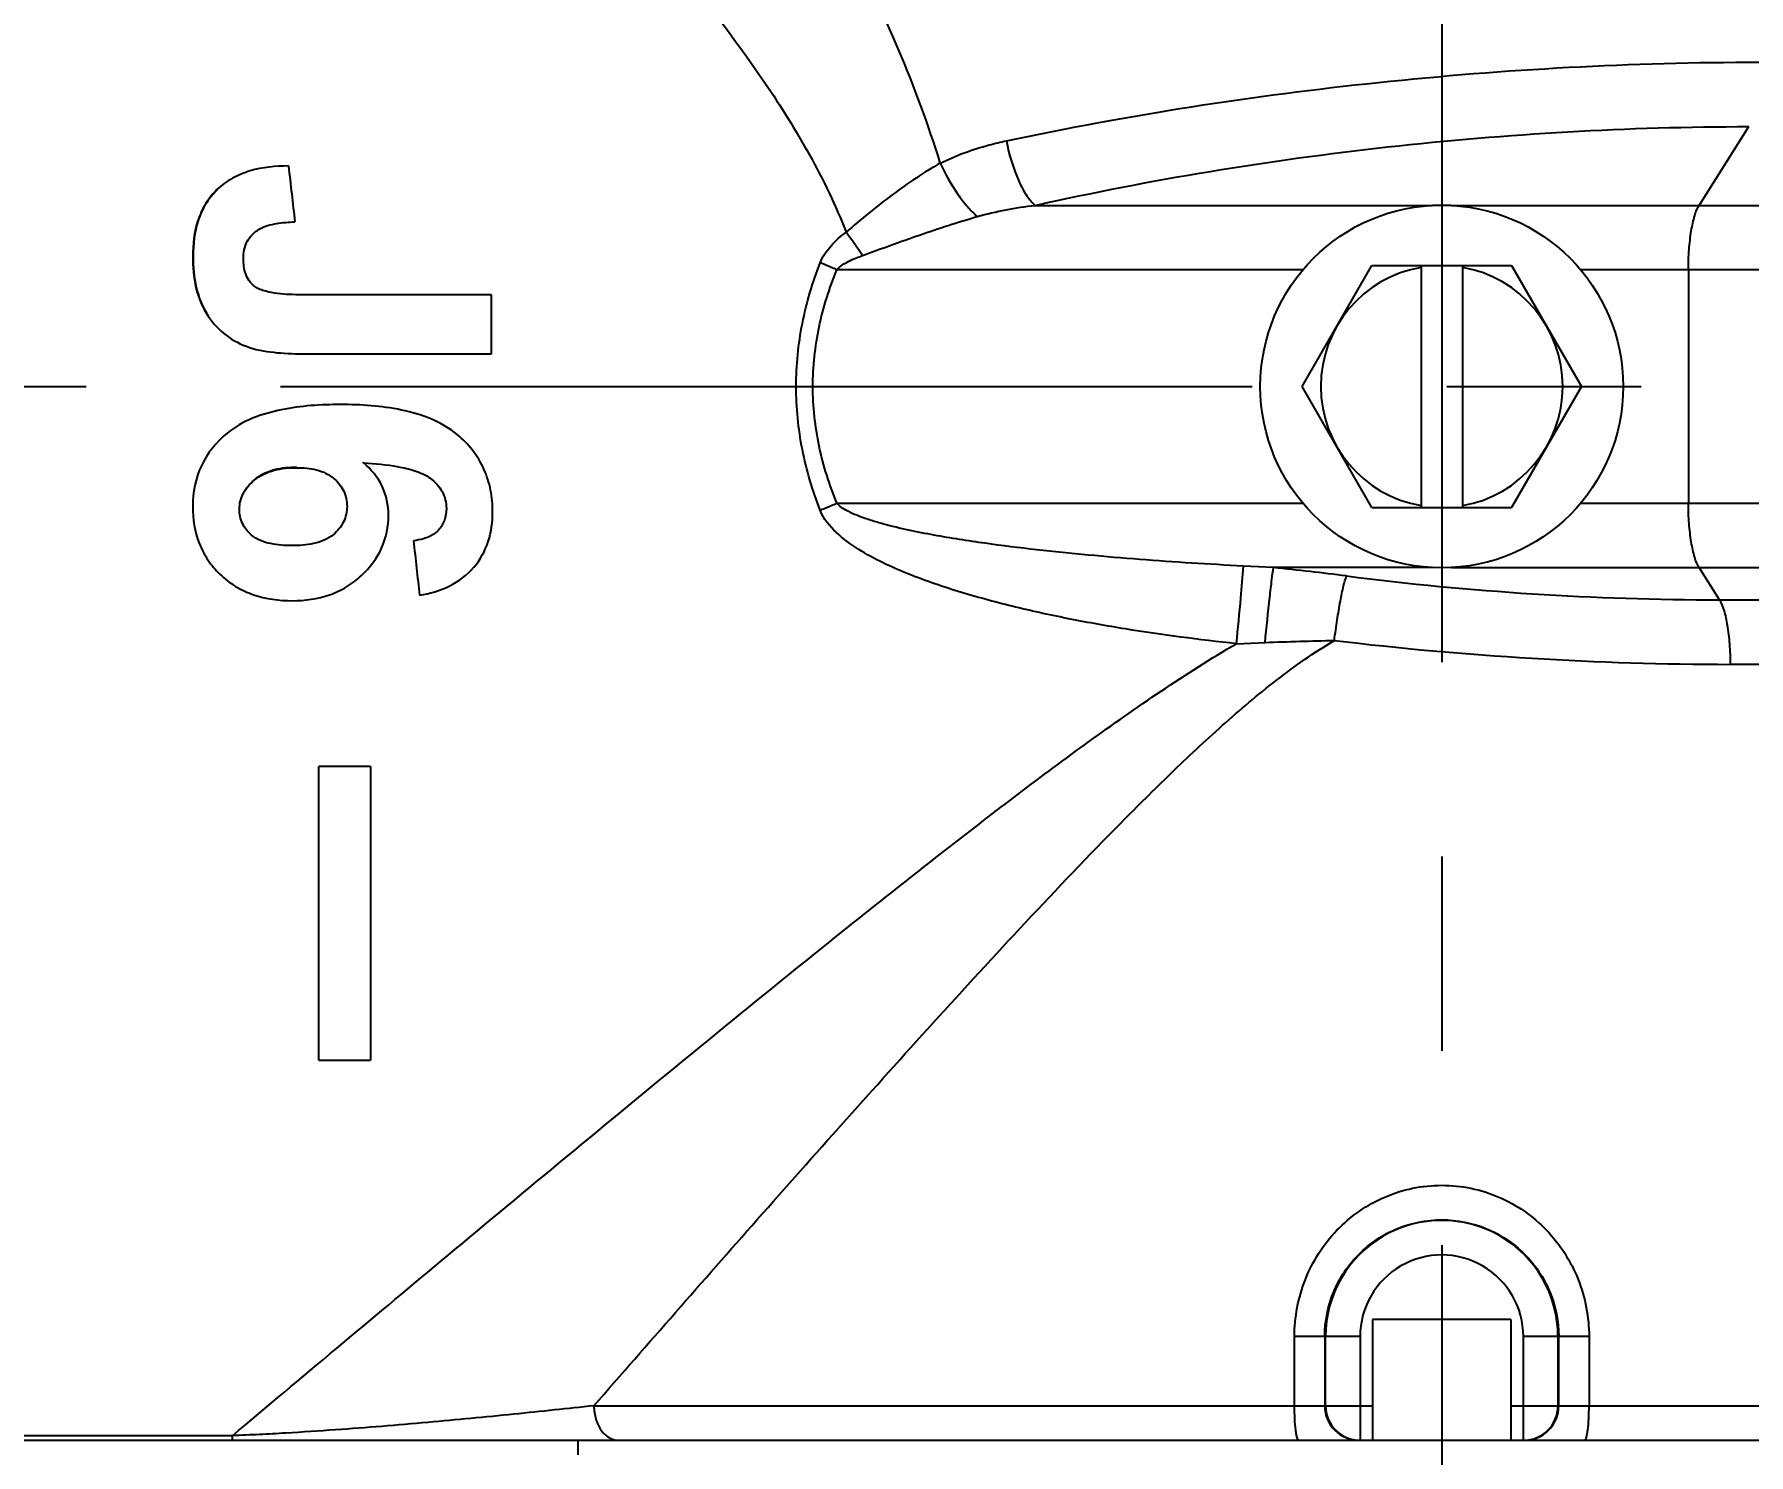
# Model space of a CAD drawing. Header units: millimetres. Extents: x 5828 to 6704, y 123 to 421.
# Drawn here: x 6409.134 to 6412.442, y 211.955 to 214.696 of the extents above; entities that cross this region are included whole.
import ezdxf
from ezdxf import colors
from ezdxf.entities.mleader import LeaderData, LeaderLine
from ezdxf.math import Vec2, Vec3

# ---------------------------------------------------------------- set-up
doc = ezdxf.new("R2010")
doc.units = ezdxf.units.MM
doc.linetypes.add('CENTER', pattern=[0.6, 0.375, -0.075, 0.075, -0.075])
for name, color, linetype in [('中心线', 7, 'Continuous'), ('外形图', 7, 'Continuous'), ('多重引线', 7, 'Continuous'), ('尺寸标注', 7, 'Continuous')]:
    doc.layers.add(name, color=color, linetype=linetype)
doc.styles.add('微软雅黑', font='msyh.ttc', dxfattribs={"height": 1.5})
doc.dimstyles.new('尺寸标注_1_15比例', dxfattribs={"dimtxt": 1.5, "dimasz": 1.25, "dimexe": 0.5, "dimexo": 0.4, "dimgap": 0.5, "dimtad": 1, "dimdec": 1, "dimlfac": 15, "dimdsep": 46, "dimtxsty": '微软雅黑', "dimcen": 0.09, "dimadec": 0, "dimazin": 0, "dimtp": 0.01, "dimtm": 0.01, "dimtfac": 1, "dimtdec": 1, "dimtofl": 0, "dimtmove": 0, "dimatfit": 3, "dimfxl": 1, "dimtolj": 1, "dimarcsym": 0})

# ---------------------------------------------------------------- blocks, each defined once
blk = doc.blocks.new('*D819')
at = {"layer": 'Defpoints', "color": 0}
for p in [(6413.336, 217.4167), (6402.8326, 210.75), (6413.3106, 210.75)]:
    blk.add_point(p, dxfattribs=at)
at = {"layer": '尺寸标注', "color": 0, "lineweight": -2}
for p, q in [((6412.936, 217.4167), (6402.3326, 217.4167)), ((6402.8326, 216.1667), (6402.8326, 212)), ((6412.9106, 210.75), (6402.3326, 210.75))]:
    blk.add_line(p, q, dxfattribs=at)
at = {"layer": '尺寸标注', "color": 0}
for points in [[(6403.0409, 216.1667), (6402.6243, 216.1667), (6402.8326, 217.4167)], [(6402.6243, 212), (6403.0409, 212), (6402.8326, 210.75)]]:
    blk.add_solid(points, dxfattribs=at)
at = {"layer": '尺寸标注', "color": 0, "insert": (6401.5536, 214.0834), "char_height": 1.5, "attachment_point": 5, "rotation": 90, "style": '微软雅黑'}
blk.add_mtext('\\A1;100', dxfattribs=at)

msp = doc.modelspace()

# ---------------------------------------------------------------- linework, layer by layer
at = {"layer": '中心线', "linetype": 'CENTER', "ltscale": 5}
for p, q in [((6411.8498, 218.36), (6411.8498, 210.3301)), ((6406.6093, 214.0167), (6444.8961, 214.0167))]:
    msp.add_line(p, q, dxfattribs=at)
at = {"layer": '外形图', "color": 7, "linetype": 'Continuous'}
for p, q in [((6412.3463, 214.3662), (6412.442, 214.5181)), ((6411.0656, 214.3662), (6411.8313, 214.3662)), ((6411.8684, 214.3662), (6413.9021, 214.3662)), ((6409.4408, 214.2675), (6409.4402, 214.2675)), ((6411.5818, 214.2417), (6410.6829, 214.2417)), ((6411.5804, 214.0167), (6411.7151, 214.25)), ((6411.7151, 214.25), (6411.9846, 214.25)), ((6411.8098, 214.25), (6411.8098, 213.7834)), ((6411.8898, 214.25), (6411.8898, 213.7834)), ((6411.9846, 214.25), (6412.1193, 214.0167)), ((6413.8165, 214.2417), (6412.1179, 214.2417)), ((6412.3256, 214.2417), (6412.3256, 213.7917)), ((6410.0165, 214.1936), (6409.6505, 214.1936)), ((6410.0159, 214.193), (6410.0165, 214.1936)), ((6409.4705, 214.1527), (6409.47, 214.1523)), ((6409.5498, 214.0927), (6409.5496, 214.0921)), ((6409.6578, 214.0802), (6409.6578, 214.0796)), ((6409.6578, 214.0796), (6410.0165, 214.0796)), ((6410.0159, 214.0802), (6410.0165, 214.0796)), ((6411.7151, 213.7834), (6411.5804, 214.0167)), ((6412.1193, 214.0167), (6411.9846, 213.7834)), ((6409.6408, 213.8606), (6409.6408, 213.86)), ((6410.6829, 213.7917), (6411.5818, 213.7917)), ((6411.7151, 213.7834), (6411.9846, 213.7834)), ((6412.1179, 213.7917), (6413.8165, 213.7917)), ((6411.5252, 213.6672), (6411.4671, 213.6702)), ((6411.8313, 213.6672), (6411.5252, 213.6672)), ((6411.8684, 213.6672), (6413.9021, 213.6672)), ((6412.3856, 213.6049), (6412.3463, 213.6672)), ((6412.3856, 213.6049), (6414.0643, 213.6049)), ((6411.4537, 213.5204), (6411.509, 213.5227)), ((6414.1498, 213.4804), (6412.4057, 213.4804)), ((6409.6832, 212.7167), (6409.6832, 213.2834)), ((6409.7832, 213.2834), (6409.6832, 213.2834)), ((6409.7832, 213.2834), (6409.7832, 212.7167)), ((6409.6832, 212.7167), (6409.7832, 212.7167)), ((6411.7165, 212.2167), (6411.7165, 211.9834)), ((6411.9832, 212.2167), (6411.7165, 212.2167)), ((6411.9832, 212.2167), (6411.9832, 211.9834)), ((6411.5657, 212.05), (6411.5657, 212.1834)), ((6411.6923, 212.1834), (6411.5657, 212.1834)), ((6411.6241, 212.1834), (6411.6241, 212.05)), ((6411.6257, 212.05), (6411.6257, 212.1834)), ((6411.6923, 212.1834), (6411.6923, 211.9834)), ((6412.0074, 211.9834), (6412.0074, 212.1834)), ((6412.134, 212.1834), (6412.0074, 212.1834)), ((6412.074, 212.1834), (6412.074, 212.05)), ((6412.0755, 212.05), (6412.0755, 212.1834)), ((6412.134, 212.1834), (6412.134, 212.05)), ((6410.2142, 212.05), (6411.7165, 212.05)), ((6411.9832, 212.05), (6414.1498, 212.05)), ((6409.5168, 211.9922), (6409.0165, 211.9922)), ((6409.0165, 211.9834), (6411.6908, 211.9834)), ((6409.5168, 211.9834), (6409.5168, 211.9922)), ((6410.1832, 211.9834), (6410.1832, 211.9555)), ((6411.6923, 211.9834), (6412.0074, 211.9834)), ((6412.0089, 211.9834), (6414.0832, 211.9834))]:
    msp.add_line(p, q, dxfattribs=at)
for points in [[(6409.6832, 212.8956), (6409.6832, 213.0849), (6409.6832, 213.2834)], [(6409.7832, 213.2834), (6409.7831, 213.0849), (6409.7832, 212.7167)]]:
    msp.add_lwpolyline(points, dxfattribs=at)
msp.add_circle((6411.8498, 214.0167), 0.35, dxfattribs=at)
for centre, radius, start, end in [((6409.2821, 213.2836), 1.7536, 34.2104, 36.0027), ((6410.1314, 212.9824), 1.3748, 66.3513, 67.8109), ((6411.8498, 214.0167), 0.2333, 99.8709, 260.1291), ((6411.8498, 214.0167), 0.2333, 279.8709, 80.1291), ((6409.6549, 213.5837), 0.3079, 68.0728, 68.4161), ((6410.1314, 215.051), 1.3748, 292.1886, 293.6481), ((6410.9737, 208.2293), 5.4658, 82.7219, 84.2094), ((6412.3943, 219.3737), 5.7688, 262.74829, 269.91295), ((6412.4151, 219.9724), 6.4919, 263.16549, 269.9167), ((6411.8498, 212.1834), 0.2242, 359.9998, 180.0002), ((6411.8498, 212.1834), 0.1575, 359.9989, 180.0023), ((6411.6908, 212.05), 0.0667, 179.9985, 269.9922), ((6411.6923, 212.05), 0.0667, 179.9985, 269.9922), ((6412.0073, 212.05), 0.0667, 270.0079, 0.0015), ((6412.0089, 212.05), 0.0667, 270.0079, 0.0015)]:
    msp.add_arc(centre, radius, start, end, dxfattribs=at)
msp.add_ellipse((6409.9757, 214.0167), major_axis=(0.0021, 2.3333), ratio=0.017455, start_param=-1.543823, end_param=-1.494884, dxfattribs=at)
for points, knots in [([(6409.1345, 216.0412), (6409.2578, 215.9317), (6409.5232, 215.6928), (6409.858, 215.3779), (6410.1392, 215.0933), (6410.3516, 214.8599), (6410.5174, 214.649), (6410.6328, 214.4646), (6410.6807, 214.3657), (6410.7008, 214.3145)], [0, 0, 0, 0, 0.210847, 0.456517, 0.587485, 0.722231, 0.859909, 0.929694, 1, 1, 1, 1]), ([(6410.8823, 214.4475), (6410.8368, 214.5964), (6410.7116, 214.8799), (6410.4815, 215.2723), (6410.2393, 215.6375), (6410.074, 215.8707), (6409.9926, 215.9834)], [0, 0, 0, 0, 0.262267, 0.518598, 0.765913, 1, 1, 1, 1]), ([(6411.0098, 214.4907), (6411.2467, 214.5409), (6411.7295, 214.6157), (6412.2173, 214.6425), (6412.4627, 214.6425)], [0, 0, 0, 0, 0.496673, 1, 1, 1, 1]), ([(6411.0656, 214.3662), (6411.2896, 214.4163), (6411.7468, 214.4912), (6412.2093, 214.5181), (6412.442, 214.5181)], [0, 0, 0, 0, 0.496683, 1, 1, 1, 1]), ([(6410.8823, 214.4475), (6410.9124, 214.4626), (6410.9551, 214.4779), (6410.9988, 214.4883), (6411.0098, 214.4907)], [0, 0, 0, 0, 0.7488, 1, 1, 1, 1]), ([(6411.0098, 214.4907), (6411.0151, 214.4643), (6411.0258, 214.4274), (6411.0471, 214.3865), (6411.0592, 214.3712), (6411.0656, 214.3662)], [0, 0, 0, 0, 0.585092, 0.823109, 1, 1, 1, 1]), ([(6409.6249, 214.4422), (6409.6001, 214.4422), (6409.5625, 214.4384), (6409.5161, 214.4199), (6409.4958, 214.4051), (6409.4869, 214.3966)], [0, 0, 0, 0, 0.500518, 0.750694, 1, 1, 1, 1]), ([(6410.8823, 214.4475), (6410.8663, 214.4387), (6410.8348, 214.419), (6410.7735, 214.3755), (6410.7297, 214.3392), (6410.7008, 214.3145)], [0, 0, 0, 0, 0.243336, 0.493437, 1, 1, 1, 1]), ([(6410.8823, 214.4475), (6410.8916, 214.4269), (6410.9079, 214.3978), (6410.9334, 214.3644), (6410.9469, 214.3505), (6410.9537, 214.3446)], [0, 0, 0, 0, 0.539392, 0.786603, 1, 1, 1, 1]), ([(6409.4869, 214.3966), (6409.4785, 214.3884), (6409.4636, 214.3698), (6409.4442, 214.3267), (6409.4402, 214.2909), (6409.4402, 214.2675)], [0, 0, 0, 0, 0.250393, 0.500545, 1, 1, 1, 1]), ([(6409.4874, 214.3961), (6409.4789, 214.388), (6409.4641, 214.3695), (6409.4448, 214.3265), (6409.4408, 214.2908), (6409.4408, 214.2675)], [0, 0, 0, 0, 0.25023, 0.500288, 1, 1, 1, 1]), ([(6412.3256, 214.2417), (6412.3256, 214.2549), (6412.3265, 214.2802), (6412.3304, 214.3153), (6412.3365, 214.3438), (6412.3425, 214.3602), (6412.3463, 214.3662)], [0, 0, 0, 0, 0.311036, 0.595842, 0.831115, 1, 1, 1, 1]), ([(6409.5683, 214.3203), (6409.5734, 214.3234), (6409.5846, 214.3277), (6409.6077, 214.3326), (6409.6255, 214.3339), (6409.6373, 214.3343)], [0, 0, 0, 0, 0.249762, 0.500197, 1, 1, 1, 1]), ([(6410.7323, 214.2696), (6410.7689, 214.2829), (6410.8421, 214.3094), (6410.9162, 214.3338), (6410.9537, 214.3446)], [0, 0, 0, 0, 0.498932, 1, 1, 1, 1]), ([(6409.538, 214.2636), (6409.538, 214.2747), (6409.5412, 214.2921), (6409.5546, 214.3104), (6409.5636, 214.3173), (6409.5683, 214.3203)], [0, 0, 0, 0, 0.497675, 0.748542, 1, 1, 1, 1]), ([(6410.6506, 214.2554), (6410.6553, 214.2675), (6410.6706, 214.2894), (6410.6904, 214.3066), (6410.7008, 214.3145)], [0, 0, 0, 0, 0.498889, 1, 1, 1, 1]), ([(6409.4402, 214.2675), (6409.4402, 214.2474), (6409.4434, 214.2071), (6409.4587, 214.1688), (6409.47, 214.1523)], [0, 0, 0, 0, 0.500123, 1, 1, 1, 1]), ([(6409.4408, 214.2675), (6409.4408, 214.2475), (6409.444, 214.2073), (6409.4592, 214.1691), (6409.4705, 214.1527)], [0, 0, 0, 0, 0.500048, 1, 1, 1, 1]), ([(6409.5597, 214.2096), (6409.5556, 214.2126), (6409.5484, 214.2199), (6409.5395, 214.2382), (6409.538, 214.2536), (6409.538, 214.2636)], [0, 0, 0, 0, 0.250513, 0.500886, 1, 1, 1, 1]), ([(6410.6829, 214.2417), (6410.6859, 214.2454), (6410.6934, 214.2515), (6410.71, 214.2609), (6410.7233, 214.2663), (6410.7323, 214.2696)], [0, 0, 0, 0, 0.249629, 0.49969, 1, 1, 1, 1]), ([(6410.6506, 213.778), (6410.6359, 213.8159), (6410.6125, 213.8944), (6410.6002, 214.0167), (6410.6125, 214.139), (6410.6359, 214.2175), (6410.6506, 214.2554)], [0, 0, 0, 0, 0.249706, 0.500001, 0.750293, 1, 1, 1, 1]), ([(6410.6829, 213.7917), (6410.6682, 213.8272), (6410.6448, 213.9011), (6410.6325, 214.0167), (6410.6448, 214.1324), (6410.6682, 214.2062), (6410.6829, 214.2417)], [0, 0, 0, 0, 0.249717, 0.500001, 0.750283, 1, 1, 1, 1]), ([(6409.6505, 214.1936), (6409.6349, 214.1936), (6409.6115, 214.1944), (6409.581, 214.1996), (6409.566, 214.2051), (6409.5597, 214.2096)], [0, 0, 0, 0, 0.500575, 0.75083, 1, 1, 1, 1]), ([(6409.47, 214.1523), (6409.4796, 214.1384), (6409.5029, 214.1131), (6409.5336, 214.0974), (6409.5496, 214.0921)], [0, 0, 0, 0, 0.499939, 1, 1, 1, 1]), ([(6409.5496, 214.0921), (6409.5669, 214.0864), (6409.6032, 214.0808), (6409.6396, 214.0796), (6409.6578, 214.0796)], [0, 0, 0, 0, 0.499773, 1, 1, 1, 1]), ([(6409.7254, 213.9818), (6409.6872, 213.9818), (6409.6113, 213.9773), (6409.5358, 213.9509), (6409.5066, 213.9266)], [0, 0, 0, 0, 0.502039, 1, 1, 1, 1]), ([(6409.95, 213.9242), (6409.9202, 213.9493), (6409.8427, 213.9771), (6409.7648, 213.9818), (6409.7254, 213.9818)], [0, 0, 0, 0, 0.497959, 1, 1, 1, 1]), ([(6409.5066, 213.9266), (6409.486, 213.9096), (6409.4505, 213.8668), (6409.4402, 213.8121), (6409.4402, 213.7854)], [0, 0, 0, 0, 0.500608, 1, 1, 1, 1]), ([(6410.0188, 213.7746), (6410.0188, 213.7888), (6410.0164, 213.8172), (6410.0034, 213.8581), (6409.981, 213.8947), (6409.9609, 213.9151), (6409.95, 213.9242)], [0, 0, 0, 0, 0.249487, 0.499362, 0.749564, 1, 1, 1, 1]), ([(6409.8178, 213.7684), (6409.8178, 213.7875), (6409.8098, 213.8265), (6409.7844, 213.8569), (6409.7699, 213.8693)], [0, 0, 0, 0, 0.499057, 1, 1, 1, 1]), ([(6409.7699, 213.8693), (6409.7921, 213.868), (6409.8255, 213.8649), (6409.8688, 213.855), (6409.8897, 213.8462), (6409.8985, 213.8395)], [0, 0, 0, 0, 0.500504, 0.750725, 1, 1, 1, 1]), ([(6409.5302, 213.78), (6409.5302, 213.7907), (6409.5358, 213.8125), (6409.5506, 213.8288), (6409.5588, 213.8357)], [0, 0, 0, 0, 0.498539, 1, 1, 1, 1]), ([(6409.6408, 213.8606), (6409.6262, 213.8606), (6409.597, 213.8582), (6409.5696, 213.8455), (6409.5585, 213.8361)], [0, 0, 0, 0, 0.501158, 1, 1, 1, 1]), ([(6409.5588, 213.8357), (6409.5699, 213.845), (6409.5972, 213.8576), (6409.6263, 213.86), (6409.6408, 213.86)], [0, 0, 0, 0, 0.498815, 1, 1, 1, 1]), ([(6409.6408, 213.86), (6409.6536, 213.86), (6409.6793, 213.8581), (6409.7037, 213.847), (6409.7132, 213.8385)], [0, 0, 0, 0, 0.501418, 1, 1, 1, 1]), ([(6409.7132, 213.8385), (6409.7206, 213.8318), (6409.7336, 213.8158), (6409.7378, 213.7954), (6409.7378, 213.7854)], [0, 0, 0, 0, 0.500846, 1, 1, 1, 1]), ([(6409.8985, 213.8395), (6409.9076, 213.8326), (6409.9198, 213.8197), (6409.9282, 213.7983), (6409.9295, 213.7869), (6409.9295, 213.7812)], [0, 0, 0, 0, 0.499311, 0.749781, 1, 1, 1, 1]), ([(6409.4402, 213.7854), (6409.4402, 213.7614), (6409.4458, 213.7245), (6409.4683, 213.6814), (6409.484, 213.6627), (6409.4926, 213.6543)], [0, 0, 0, 0, 0.499153, 0.749499, 1, 1, 1, 1]), ([(6409.5538, 213.7298), (6409.5466, 213.736), (6409.534, 213.7511), (6409.5302, 213.7705), (6409.5302, 213.78)], [0, 0, 0, 0, 0.50046, 1, 1, 1, 1]), ([(6409.7378, 213.7854), (6409.7378, 213.7752), (6409.7334, 213.7543), (6409.7196, 213.7381), (6409.7118, 213.7314)], [0, 0, 0, 0, 0.499333, 1, 1, 1, 1]), ([(6409.7659, 213.6522), (6409.7818, 213.667), (6409.8091, 213.7025), (6409.8178, 213.7467), (6409.8178, 213.7684)], [0, 0, 0, 0, 0.500285, 1, 1, 1, 1]), ([(6409.9295, 213.7812), (6409.9295, 213.7736), (6409.9273, 213.7582), (6409.9192, 213.7447), (6409.914, 213.7392)], [0, 0, 0, 0, 0.500385, 1, 1, 1, 1]), ([(6409.9825, 213.6679), (6409.9948, 213.6825), (6410.0139, 213.7169), (6410.0188, 213.7555), (6410.0188, 213.7746)], [0, 0, 0, 0, 0.499347, 1, 1, 1, 1]), ([(6411.4537, 213.5204), (6411.3821, 213.528), (6411.2749, 213.542), (6411.1331, 213.5673), (6411.0275, 213.5902), (6410.9231, 213.6181), (6410.821, 213.6528), (6410.7389, 213.691), (6410.6807, 213.7327), (6410.6571, 213.7614), (6410.6506, 213.778)], [0, 0, 0, 0, 0.250398, 0.375578, 0.500729, 0.62584, 0.750883, 0.875735, 0.938095, 1, 1, 1, 1]), ([(6411.4671, 213.6702), (6411.4337, 213.6719), (6411.3671, 213.6757), (6411.2673, 213.6827), (6411.1676, 213.6911), (6411.0681, 213.7013), (6410.9854, 213.7115), (6410.9195, 213.7213), (6410.8703, 213.7296), (6410.8213, 213.7392), (6410.7808, 213.7488), (6410.7488, 213.758), (6410.7252, 213.7661), (6410.7025, 213.7761), (6410.6881, 213.7853), (6410.6829, 213.7917)], [0, 0, 0, 0, 0.125201, 0.250364, 0.375487, 0.500567, 0.625597, 0.688093, 0.750571, 0.813026, 0.875451, 0.906651, 0.937836, 0.968992, 1, 1, 1, 1]), ([(6412.3463, 213.6672), (6412.3425, 213.6733), (6412.3365, 213.6896), (6412.3304, 213.7181), (6412.3265, 213.7532), (6412.3256, 213.7785), (6412.3256, 213.7917)], [0, 0, 0, 0, 0.168885, 0.404158, 0.688964, 1, 1, 1, 1]), ([(6409.914, 213.7392), (6409.9109, 213.736), (6409.8971, 213.7249), (6409.8792, 213.7206), (6409.8661, 213.719)], [0, 0, 0, 0, 0.250868, 1, 1, 1, 1]), ([(6409.6311, 213.7097), (6409.6176, 213.7097), (6409.5907, 213.7114), (6409.5641, 213.7211), (6409.5538, 213.7298)], [0, 0, 0, 0, 0.50168, 1, 1, 1, 1]), ([(6409.7118, 213.7314), (6409.7011, 213.7223), (6409.6735, 213.7116), (6409.6453, 213.7097), (6409.6311, 213.7097)], [0, 0, 0, 0, 0.49833, 1, 1, 1, 1]), ([(6409.8777, 213.6138), (6409.8975, 213.6172), (6409.9364, 213.6282), (6409.9696, 213.6528), (6409.9825, 213.6679)], [0, 0, 0, 0, 0.501609, 1, 1, 1, 1]), ([(6411.4537, 213.5204), (6411.4568, 213.5499), (6411.4616, 213.5998), (6411.466, 213.6497), (6411.4671, 213.6702)], [0, 0, 0, 0, 0.591212, 1, 1, 1, 1]), ([(6411.509, 213.5227), (6411.5118, 213.5519), (6411.516, 213.5925), (6411.5216, 213.6407), (6411.524, 213.6597), (6411.5252, 213.6672)], [0, 0, 0, 0, 0.60449, 0.842966, 1, 1, 1, 1]), ([(6409.4926, 213.6543), (6409.5017, 213.6455), (6409.5219, 213.6298), (6409.5683, 213.6084), (6409.6069, 213.6034), (6409.6323, 213.6034)], [0, 0, 0, 0, 0.24968, 0.499977, 1, 1, 1, 1]), ([(6409.6323, 213.6034), (6409.6565, 213.6034), (6409.6935, 213.6084), (6409.7377, 213.629), (6409.7571, 213.6439), (6409.7659, 213.6522)], [0, 0, 0, 0, 0.500009, 0.750303, 1, 1, 1, 1]), ([(6411.6426, 213.5266), (6411.6442, 213.5399), (6411.6478, 213.5653), (6411.6537, 213.6004), (6411.6595, 213.6287), (6411.6638, 213.6448), (6411.6661, 213.6511)], [0, 0, 0, 0, 0.317569, 0.606893, 0.841445, 1, 1, 1, 1]), ([(6412.3856, 213.6049), (6412.3894, 213.5988), (6412.3954, 213.5825), (6412.4015, 213.554), (6412.4054, 213.5189), (6412.4063, 213.4936), (6412.4063, 213.4804)], [0, 0, 0, 0, 0.168929, 0.404179, 0.688976, 1, 1, 1, 1]), ([(6409.5168, 211.9922), (6409.6504, 212.1044), (6409.86, 212.28), (6410.1503, 212.5213), (6410.3901, 212.7192), (6410.6403, 212.9229), (6410.8995, 213.1293), (6411.1225, 213.2994), (6411.308, 213.4301), (6411.4043, 213.4917), (6411.4537, 213.5204)], [0, 0, 0, 0, 0.212027, 0.332232, 0.458694, 0.589795, 0.724313, 0.861297, 0.930476, 1, 1, 1, 1]), ([(6410.2142, 212.05), (6410.3189, 212.17), (6410.4791, 212.3529), (6410.6976, 212.5991), (6410.8698, 212.7908), (6411.0475, 212.9843), (6411.2002, 213.1448), (6411.3271, 213.2708), (6411.4258, 213.3633), (6411.5292, 213.4511), (6411.6034, 213.5036), (6411.6426, 213.5266)], [0, 0, 0, 0, 0.23195, 0.354257, 0.479619, 0.607377, 0.736985, 0.802341, 0.867996, 0.9339, 1, 1, 1, 1]), ([(6411.5657, 212.1834), (6411.5657, 212.2209), (6411.5801, 212.2966), (6411.6421, 212.3936), (6411.7367, 212.4597), (6411.8498, 212.4832), (6411.963, 212.4597), (6412.0575, 212.3936), (6412.1196, 212.2966), (6412.134, 212.2209), (6412.134, 212.1834)], [0, 0, 0, 0, 0.125134, 0.250084, 0.374992, 0.500011, 0.625023, 0.749921, 0.874865, 1, 1, 1, 1]), ([(6411.6241, 212.1834), (6411.6241, 212.2127), (6411.6359, 212.272), (6411.6862, 212.3469), (6411.7613, 212.397), (6411.8498, 212.4146), (6411.9384, 212.397), (6412.0135, 212.3469), (6412.0637, 212.272), (6412.0755, 212.2127), (6412.0755, 212.1834)], [0, 0, 0, 0, 0.125132, 0.249992, 0.374867, 0.499999, 0.625128, 0.750001, 0.874864, 1, 1, 1, 1]), ([(6410.2142, 212.05), (6410.189, 212.047), (6410.1374, 212.0417), (6410.0307, 212.0306), (6409.8899, 212.0171), (6409.7433, 212.005), (6409.6349, 211.998), (6409.5685, 211.9943), (6409.5342, 211.9929), (6409.5168, 211.9922)], [0, 0, 0, 0, 0.10904, 0.222156, 0.459739, 0.715103, 0.852852, 0.92524, 1, 1, 1, 1]), ([(6410.2142, 212.05), (6410.2142, 212.0414), (6410.2165, 212.0248), (6410.2264, 212.0029), (6410.2419, 211.9874), (6410.2553, 211.9834), (6410.2616, 211.9834)], [0, 0, 0, 0, 0.287405, 0.554387, 0.789788, 1, 1, 1, 1]), ([(6411.574, 211.9834), (6411.5733, 211.9834), (6411.5717, 211.9853), (6411.5706, 211.9891), (6411.5691, 211.9953), (6411.5675, 212.0073), (6411.5661, 212.0258), (6411.5657, 212.0415), (6411.5657, 212.05)], [0, 0, 0, 0, 0.030181, 0.090347, 0.183217, 0.3064, 0.625099, 1, 1, 1, 1]), ([(6412.1257, 211.9834), (6412.1264, 211.9834), (6412.1279, 211.9853), (6412.1291, 211.9891), (6412.1305, 211.9953), (6412.1322, 212.0073), (6412.1336, 212.0258), (6412.134, 212.0415), (6412.134, 212.05)], [0, 0, 0, 0, 0.030181, 0.090347, 0.183217, 0.3064, 0.625099, 1, 1, 1, 1])]:
    msp.add_open_spline(points, degree=3, knots=knots, dxfattribs=at)
for points in [[(6409.6249, 214.4422), (6409.6291, 214.4062), (6409.6332, 214.3703), (6409.6373, 214.3343)], [(6410.9537, 214.3446), (6410.9902, 214.3551), (6411.0279, 214.3617), (6411.0656, 214.3662)], [(6409.8661, 213.719), (6409.87, 213.6839), (6409.8739, 213.6489), (6409.8777, 213.6138)], [(6411.509, 213.5227), (6411.5535, 213.5245), (6411.598, 213.526), (6411.6426, 213.5266)]]:
    msp.add_open_spline(points, degree=3, dxfattribs=at)

# ---------------------------------------------------------------- dimensions: what is measured, and where the dimension line sits
at = {"layer": '尺寸标注'}
dim = msp.add_linear_dim(base=(6402.8326, 210.75), p1=(6413.336, 217.4167), p2=(6413.3106, 210.75), angle=90, dimstyle='尺寸标注_1_15比例', dxfattribs=at)
dim.commit()
dim.dimension.update_dxf_attribs({"geometry": '*D819', "text_midpoint": (6401.5536, 214.0834)})

# ---------------------------------------------------------------- leaders
at = {"layer": '多重引线'}
ml = msp.add_multileader_mtext('Standard', dxfattribs=at)
ml.set_content('2×M4 depth7', style='微软雅黑')
ml.set_leader_properties()
ml.build(insert=Vec2(0, 0))
ml.multileader.update_dxf_attribs({"text_left_attachment_type": 5, "text_right_attachment_type": 5, "dogleg_length": 1, "arrow_head_size": 1.25})
ctx = ml.context
ctx.base_point, ctx.char_height, ctx.arrow_head_size, ctx.plane_origin = Vec3(6406.4064, 204.7307), 1.5, 1.25, Vec3(6429.7498, 213.5834)
ctx.left_attachment, ctx.right_attachment, ctx.text_align_type = 5, 5, 2
notes = []
notes.append((ctx, [(0, (1, 1, 0), (6424.2934, 204.7307), (-1, 0), 1, [(0, [(6429.7498, 213.5834)], 0, [])])]))
ctx.mtext.insert, ctx.mtext.alignment, ctx.mtext.flow_direction = Vec3(6421.2934, 206.8088), 3, 5
for ctx, leaders in notes:
    for number, flags, end, landing, length, lines in leaders:
        leader = LeaderData()
        leader.index, (leader.has_last_leader_line, leader.has_dogleg_vector, leader.attachment_direction) = number, flags
        leader.last_leader_point, leader.dogleg_vector, leader.dogleg_length = Vec3(end), Vec3(landing), length
        for number, points, colour, breaks in lines:
            line = LeaderLine()
            line.index, line.vertices, line.color, line.breaks = number, Vec3.list(points), colors.encode_raw_color(colour), breaks
            leader.lines.append(line)
        ctx.leaders.append(leader)

doc.saveas('drawing.dxf')
